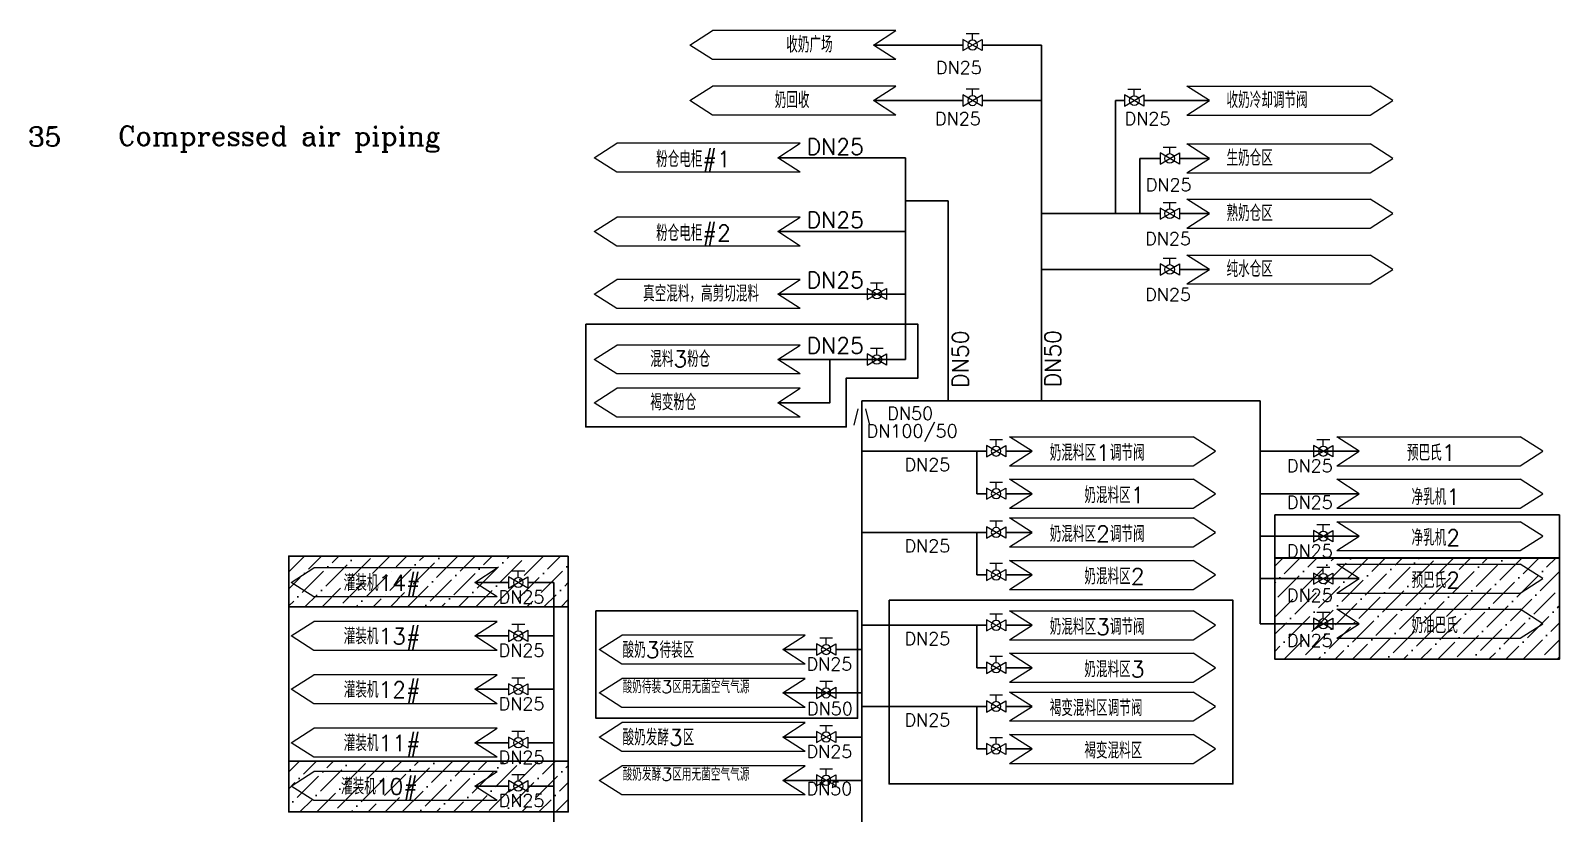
# Model space of a CAD drawing. Header units: inches. Extents: x 13397 to 13888, y 19124 to 19619.
# Drawn here: x 13413 to 13888, y 19376.1 to 19619.2 of the extents above; entities that cross this region are included whole.
import ezdxf

# ---------------------------------------------------------------- set-up
doc = ezdxf.new("R2010")
doc.units = ezdxf.units.IN
doc.header["$MEASUREMENT"] = 0
doc.layers.add('31 Equipment', color=7, linetype='Continuous', lineweight=9)
doc.layers.add('43 TXT Chinese', color=7, linetype='Continuous', lineweight=9)
for name, color, linetype in [('Future', 140, 'Continuous'), ('PHASE I', 8, 'Continuous'), ('TUYAUTERIE-EAU UTILITES FROIDE', 142, 'Continuous'), ('TUYAUTERIE-GAZ', 3, 'Continuous'), ('TXT_FR', 7, 'Continuous')]:
    doc.layers.add(name, color=color, linetype=linetype)
doc.styles.add('ROMANC', font='romanc')
doc.styles.add('USER1', font='TXT.SHX', dxfattribs={"bigfont": 'gbcbig.shx'})

# ---------------------------------------------------------------- blocks, each defined once
blk = doc.blocks.new('A$C4A082EF0')
at = {"layer": '31 Equipment'}
for p, q in [((-6, 1.734), (-6, -1.734)), ((-6, -1.734), (0, 1.734)), ((0, -1.734), (-6, 1.734)), ((-5, 3.5), (-1, 3.5)), ((-3, 1.5), (-3, 3.5)), ((0, 1.734), (0, -1.734))]:
    blk.add_line(p, q, dxfattribs=at)
blk.add_circle((-3, 0), 1.5, dxfattribs=at)

msp = doc.modelspace()

# ---------------------------------------------------------------- hatches: boundary and pattern name
at = {"layer": 'Future'}
h = msp.add_hatch(dxfattribs=at)
h.set_pattern_fill('ANSI36', color=4, scale=30)
h.set_pattern_definition([(45, (126.472, 91.5953), (1.9887378, 7.2920387), [9.375, -1.875, 0, -1.875])])
h.paths.add_polyline_path([(13580.08, 19456), (13493.26, 19456), (13493.26, 19440.23), (13580.08, 19440.23)])
h = msp.add_hatch(dxfattribs=at)
h.set_pattern_fill('ANSI36', color=4, scale=30)
h.paths.add_polyline_path([(13888.01, 19455.49), (13799.6, 19455.49), (13799.6, 19423.96), (13888.01, 19423.96)])
h = msp.add_hatch(dxfattribs=at)
h.set_pattern_fill('ANSI36', color=4, scale=30)
h.set_pattern_definition([(45, (124.884, 27.919), (1.9887378, 7.2920387), [9.375, -1.875, 0, -1.875])])
h.paths.add_polyline_path([(13580.08, 19392.32), (13493.26, 19392.32), (13493.26, 19376.55), (13580.08, 19376.55)])

# ---------------------------------------------------------------- linework, layer by layer
at = {"layer": '31 Equipment'}
for p, q in [((13617.86, 19614.75), (13624.86, 19619.24)), ((13681.87, 19619.24), (13624.86, 19619.24)), ((13674.86, 19614.75), (13681.87, 19619.24)), ((13624.86, 19610.26), (13617.86, 19614.75)), ((13681.87, 19610.26), (13674.86, 19614.75)), ((13681.87, 19610.26), (13624.86, 19610.26)), ((13617.86, 19597.5), (13624.86, 19601.99)), ((13681.87, 19601.99), (13624.86, 19601.99)), ((13674.86, 19597.5), (13681.87, 19601.99)), ((13772.25, 19601.99), (13829.25, 19601.99)), ((13779.25, 19597.5), (13772.25, 19601.99)), ((13836.26, 19597.5), (13829.25, 19601.99)), ((13624.86, 19593.01), (13617.86, 19597.5)), ((13681.87, 19593.01), (13624.86, 19593.01)), ((13681.87, 19593.01), (13674.86, 19597.5)), ((13772.25, 19593.01), (13779.25, 19597.5)), ((13772.25, 19593.01), (13829.25, 19593.01)), ((13829.25, 19593.01), (13836.26, 19597.5)), ((13588.16, 19579.76), (13595.17, 19584.25)), ((13652.17, 19584.25), (13595.17, 19584.25)), ((13645.17, 19579.76), (13652.17, 19584.25)), ((13772.25, 19584.02), (13829.25, 19584.02)), ((13779.25, 19579.52), (13772.25, 19584.02)), ((13836.26, 19579.52), (13829.25, 19584.02)), ((13595.17, 19575.27), (13588.16, 19579.76)), ((13652.17, 19575.27), (13645.17, 19579.76)), ((13772.25, 19575.03), (13779.25, 19579.52)), ((13829.25, 19575.03), (13836.26, 19579.52)), ((13652.17, 19575.27), (13595.17, 19575.27)), ((13772.25, 19575.03), (13829.25, 19575.03)), ((13772.25, 19566.86), (13829.25, 19566.86)), ((13779.25, 19562.37), (13772.25, 19566.86)), ((13836.26, 19562.37), (13829.25, 19566.86)), ((13588.16, 19556.81), (13595.17, 19561.31)), ((13652.17, 19561.31), (13595.17, 19561.31)), ((13645.17, 19556.81), (13652.17, 19561.31)), ((13772.25, 19557.87), (13779.25, 19562.37)), ((13829.25, 19557.87), (13836.26, 19562.37)), ((13595.17, 19552.32), (13588.16, 19556.81)), ((13652.17, 19552.32), (13645.17, 19556.81)), ((13772.25, 19557.87), (13829.25, 19557.87)), ((13652.17, 19552.32), (13595.17, 19552.32)), ((13772.25, 19549.53), (13829.25, 19549.53)), ((13779.25, 19545.04), (13772.25, 19549.53)), ((13836.26, 19545.04), (13829.25, 19549.53)), ((13588.16, 19537.41), (13595.17, 19541.9)), ((13652.17, 19541.9), (13595.17, 19541.9)), ((13645.17, 19537.41), (13652.17, 19541.9)), ((13772.25, 19540.55), (13779.25, 19545.04)), ((13829.25, 19540.55), (13836.26, 19545.04)), ((13595.17, 19532.91), (13588.16, 19537.41)), ((13652.17, 19532.91), (13645.17, 19537.41)), ((13772.25, 19540.55), (13829.25, 19540.55)), ((13652.17, 19532.91), (13595.17, 19532.91)), ((13588.16, 19517.07), (13595.17, 19521.56)), ((13595.17, 19512.58), (13588.16, 19517.07)), ((13652.17, 19521.56), (13595.17, 19521.56)), ((13645.17, 19517.07), (13652.17, 19521.56)), ((13652.17, 19512.58), (13645.17, 19517.07)), ((13652.17, 19512.58), (13595.17, 19512.58)), ((13588.16, 19503.65), (13595.17, 19508.14)), ((13652.17, 19508.14), (13595.17, 19508.14)), ((13645.17, 19503.65), (13652.17, 19508.14)), ((13595.17, 19499.15), (13588.16, 19503.65)), ((13652.17, 19499.15), (13645.17, 19503.65)), ((13652.17, 19499.15), (13595.17, 19499.15)), ((13717.19, 19493.07), (13774.19, 19493.07)), ((13724.19, 19488.58), (13717.19, 19493.07)), ((13717.19, 19484.08), (13724.19, 19488.58)), ((13781.2, 19488.57), (13774.19, 19493.07)), ((13774.19, 19484.08), (13781.2, 19488.57)), ((13818.84, 19493.07), (13875.84, 19493.07)), ((13825.84, 19488.58), (13818.84, 19493.07)), ((13818.84, 19484.08), (13825.84, 19488.58)), ((13882.84, 19488.57), (13875.84, 19493.07)), ((13875.84, 19484.08), (13882.84, 19488.57)), ((13717.19, 19484.08), (13774.19, 19484.08)), ((13818.84, 19484.08), (13875.84, 19484.08)), ((13717.19, 19479.88), (13774.19, 19479.87)), ((13724.19, 19475.38), (13717.19, 19479.88)), ((13781.2, 19475.38), (13774.19, 19479.87)), ((13818.84, 19479.88), (13875.84, 19479.87)), ((13825.84, 19475.38), (13818.84, 19479.88)), ((13882.84, 19475.38), (13875.84, 19479.87)), ((13717.19, 19470.89), (13724.19, 19475.38)), ((13774.19, 19470.89), (13781.2, 19475.38)), ((13818.84, 19470.89), (13825.84, 19475.38)), ((13875.84, 19470.89), (13882.84, 19475.38)), ((13717.19, 19470.89), (13774.19, 19470.89)), ((13818.84, 19470.89), (13875.84, 19470.89)), ((13717.19, 19467.84), (13774.19, 19467.84)), ((13724.19, 19463.34), (13717.19, 19467.84)), ((13781.2, 19463.34), (13774.19, 19467.84)), ((13818.83, 19466.68), (13875.84, 19466.68)), ((13825.84, 19462.19), (13818.83, 19466.68)), ((13882.84, 19462.19), (13875.84, 19466.68)), ((13717.19, 19458.85), (13724.19, 19463.34)), ((13774.19, 19458.85), (13781.2, 19463.34)), ((13818.83, 19457.7), (13825.84, 19462.19)), ((13875.84, 19457.69), (13882.84, 19462.19)), ((13717.19, 19458.85), (13774.19, 19458.85)), ((13818.83, 19457.7), (13875.84, 19457.69)), ((13494.03, 19447.81), (13501.03, 19452.31)), ((13558.04, 19452.31), (13501.03, 19452.31)), ((13551.03, 19447.81), (13558.04, 19452.31)), ((13717.19, 19454.65), (13774.19, 19454.64)), ((13724.19, 19450.15), (13717.19, 19454.65)), ((13781.2, 19450.15), (13774.19, 19454.64)), ((13818.83, 19453.49), (13875.84, 19453.49)), ((13825.84, 19449), (13818.83, 19453.49)), ((13882.84, 19449), (13875.84, 19453.49)), ((13501.03, 19443.32), (13494.03, 19447.81)), ((13558.04, 19443.32), (13551.03, 19447.81)), ((13717.19, 19445.66), (13724.19, 19450.15)), ((13774.19, 19445.66), (13781.2, 19450.15)), ((13818.83, 19444.51), (13825.84, 19449)), ((13875.84, 19444.5), (13882.84, 19449)), ((13558.04, 19443.32), (13501.03, 19443.32)), ((13717.19, 19445.66), (13774.19, 19445.66)), ((13818.83, 19444.51), (13875.84, 19444.5)), ((13717.19, 19439), (13774.19, 19439)), ((13724.19, 19434.51), (13717.19, 19439)), ((13781.2, 19434.5), (13774.19, 19439)), ((13818.83, 19439.47), (13875.84, 19439.47)), ((13825.84, 19434.98), (13818.83, 19439.47)), ((13882.84, 19434.97), (13875.84, 19439.47)), ((13494.03, 19431.21), (13501.03, 19435.71)), ((13558.04, 19435.71), (13501.03, 19435.71)), ((13551.03, 19431.21), (13558.04, 19435.71)), ((13717.19, 19430.01), (13724.19, 19434.51)), ((13774.19, 19430.01), (13781.2, 19434.5)), ((13818.83, 19430.48), (13825.84, 19434.98)), ((13875.84, 19430.48), (13882.84, 19434.97)), ((13501.03, 19426.72), (13494.03, 19431.21)), ((13558.04, 19426.72), (13551.03, 19431.21)), ((13589.68, 19426.97), (13596.69, 19431.46)), ((13596.69, 19422.47), (13589.68, 19426.97)), ((13653.69, 19431.46), (13596.69, 19431.46)), ((13646.69, 19426.97), (13653.69, 19431.46)), ((13653.69, 19422.47), (13646.69, 19426.97)), ((13717.19, 19430.01), (13774.19, 19430.01)), ((13818.83, 19430.48), (13875.84, 19430.48)), ((13558.04, 19426.72), (13501.03, 19426.72)), ((13653.69, 19422.47), (13596.69, 19422.47)), ((13717.19, 19425.81), (13774.19, 19425.81)), ((13724.19, 19421.31), (13717.19, 19425.81)), ((13781.2, 19421.31), (13774.19, 19425.81)), ((13494.03, 19414.62), (13501.03, 19419.11)), ((13558.04, 19419.11), (13501.03, 19419.11)), ((13551.03, 19414.62), (13558.04, 19419.11)), ((13589.68, 19413.5), (13596.69, 19417.99)), ((13653.69, 19417.99), (13596.69, 19417.99)), ((13646.69, 19413.5), (13653.69, 19417.99)), ((13717.19, 19416.82), (13724.19, 19421.31)), ((13774.19, 19416.82), (13781.2, 19421.31)), ((13501.03, 19410.12), (13494.03, 19414.62)), ((13558.04, 19410.12), (13551.03, 19414.62)), ((13596.69, 19409.01), (13589.68, 19413.5)), ((13653.69, 19409.01), (13646.69, 19413.5)), ((13717.19, 19416.82), (13774.19, 19416.82)), ((13717.19, 19413.77), (13774.19, 19413.77)), ((13724.19, 19409.28), (13717.19, 19413.77)), ((13781.2, 19409.27), (13774.19, 19413.77)), ((13558.04, 19410.12), (13501.03, 19410.12)), ((13653.69, 19409.01), (13596.69, 19409.01)), ((13717.19, 19404.78), (13724.19, 19409.28)), ((13774.19, 19404.78), (13781.2, 19409.27)), ((13589.68, 19399.8), (13596.69, 19404.29)), ((13653.69, 19404.29), (13596.69, 19404.29)), ((13646.69, 19399.8), (13653.69, 19404.29)), ((13717.19, 19404.78), (13774.19, 19404.78)), ((13494.03, 19398.02), (13501.03, 19402.51)), ((13558.04, 19402.51), (13501.03, 19402.51)), ((13551.03, 19398.02), (13558.04, 19402.51)), ((13596.69, 19395.3), (13589.68, 19399.8)), ((13653.69, 19395.3), (13646.69, 19399.8)), ((13717.19, 19400.58), (13774.19, 19400.57)), ((13724.19, 19396.08), (13717.19, 19400.58)), ((13781.2, 19396.08), (13774.19, 19400.57)), ((13501.03, 19393.52), (13494.03, 19398.02)), ((13558.04, 19393.52), (13501.03, 19393.52)), ((13558.04, 19393.52), (13551.03, 19398.02)), ((13653.69, 19395.3), (13596.69, 19395.3)), ((13717.19, 19391.59), (13724.19, 19396.08)), ((13774.19, 19391.59), (13781.2, 19396.08)), ((13494.03, 19384.55), (13501.03, 19389.04)), ((13558.04, 19389.04), (13501.03, 19389.04)), ((13551.03, 19384.55), (13558.04, 19389.04)), ((13589.68, 19386.33), (13596.69, 19390.82)), ((13653.69, 19390.82), (13596.69, 19390.82)), ((13646.69, 19386.33), (13653.69, 19390.82)), ((13717.19, 19391.59), (13774.19, 19391.59)), ((13501.03, 19380.06), (13494.03, 19384.55)), ((13558.04, 19380.06), (13551.03, 19384.55)), ((13596.69, 19381.84), (13589.68, 19386.33)), ((13653.69, 19381.84), (13646.69, 19386.33)), ((13558.04, 19380.06), (13501.03, 19380.06)), ((13653.69, 19381.84), (13596.69, 19381.84))]:
    msp.add_line(p, q, dxfattribs=at)
at = {"layer": '31 Equipment', "color": 7}
for p, q in [((13670.05, 19501.71), (13668.8, 19496.71)), ((13673.8, 19496.71), (13672.55, 19501.71))]:
    msp.add_line(p, q, dxfattribs=at)
at = {"layer": 'Future', "color": 4}
for points in [[(13580.08, 19456), (13493.26, 19456), (13493.26, 19440.23), (13580.08, 19440.23)], [(13888.01, 19455.49), (13799.6, 19455.49), (13799.6, 19423.96), (13888.01, 19423.96)], [(13580.08, 19392.32), (13493.26, 19392.32), (13493.26, 19376.55), (13580.08, 19376.55)]]:
    msp.add_lwpolyline(points, close=True, dxfattribs=at)
at = {"layer": 'PHASE I'}
msp.add_lwpolyline([(13585.52, 19528), (13688.69, 19528), (13688.69, 19511.32), (13666.44, 19511.32), (13666.44, 19496.15), (13585.52, 19496.15), (13585.52, 19528)], dxfattribs=at)
for points in [[(13799.6, 19468.79), (13888.01, 19468.79), (13888.01, 19455.33), (13799.6, 19455.33)], [(13679.77, 19442.27), (13786.55, 19442.27), (13786.55, 19385.24), (13679.77, 19385.24)], [(13493.26, 19440.23), (13580.08, 19440.23), (13580.08, 19392.32), (13493.26, 19392.32)], [(13588.66, 19439.01), (13669.97, 19439.01), (13669.97, 19405.61), (13588.66, 19405.61)]]:
    msp.add_lwpolyline(points, close=True, dxfattribs=at)
at = {"layer": 'TUYAUTERIE-GAZ'}
for p, q in [((13702.69, 19614.75), (13674.86, 19614.75)), ((13727.06, 19614.75), (13708.69, 19614.75)), ((13727.06, 19614.75), (13727.06, 19504.21)), ((13702.69, 19597.5), (13674.86, 19597.5)), ((13727.06, 19597.5), (13708.69, 19597.5)), ((13750.05, 19597.5), (13752.92, 19597.5)), ((13750.05, 19597.5), (13750.05, 19562.37)), ((13758.92, 19597.5), (13779.25, 19597.5)), ((13684.83, 19579.76), (13645.17, 19579.76)), ((13684.83, 19517.07), (13684.83, 19579.76)), ((13757.69, 19562.37), (13757.69, 19579.52)), ((13757.69, 19579.52), (13763.95, 19579.52)), ((13769.95, 19579.52), (13779.25, 19579.52)), ((13698.11, 19566.32), (13684.83, 19566.32)), ((13698.11, 19504.21), (13698.11, 19566.32)), ((13727.06, 19562.37), (13763.95, 19562.37)), ((13769.95, 19562.37), (13779.25, 19562.37)), ((13684.83, 19556.81), (13645.17, 19556.81)), ((13727.06, 19545.04), (13763.95, 19545.04)), ((13769.95, 19545.04), (13779.25, 19545.04)), ((13684.83, 19537.41), (13645.17, 19537.41)), ((13684.83, 19517.07), (13645.17, 19517.07)), ((13671.25, 19252.68), (13671.25, 19504.21)), ((13671.25, 19504.21), (13795.08, 19504.21)), ((13795.08, 19504.21), (13795.08, 19434.98)), ((13710.01, 19488.58), (13671.25, 19488.58)), ((13707.06, 19475.38), (13707.06, 19488.58)), ((13724.19, 19488.58), (13716.01, 19488.58)), ((13823.29, 19488.58), (13795.08, 19488.58)), ((13825.84, 19488.58), (13817.65, 19488.58)), ((13710.01, 19475.38), (13707.06, 19475.38)), ((13724.19, 19475.38), (13716.01, 19475.38)), ((13823.29, 19475.38), (13795.08, 19475.39)), ((13825.84, 19475.38), (13811.65, 19475.38)), ((13710.01, 19463.35), (13671.25, 19463.35)), ((13707.06, 19450.15), (13707.06, 19463.35)), ((13724.19, 19463.34), (13716.01, 19463.35)), ((13823.29, 19462.19), (13795.08, 19462.19)), ((13825.84, 19462.19), (13811.65, 19462.19)), ((13561.55, 19447.81), (13551.03, 19447.81)), ((13567.55, 19447.81), (13575.6, 19447.81)), ((13575.6, 19447.81), (13575.6, 19260.21)), ((13710.01, 19450.15), (13707.06, 19450.15)), ((13724.19, 19450.15), (13716.01, 19450.15)), ((13823.29, 19449), (13795.08, 19449)), ((13825.84, 19449), (13817.65, 19449)), ((13710.01, 19434.51), (13671.25, 19434.51)), ((13707.06, 19421.32), (13707.06, 19434.51)), ((13724.19, 19434.51), (13716.01, 19434.51)), ((13823.29, 19434.98), (13795.08, 19434.98)), ((13825.84, 19434.98), (13817.65, 19434.98)), ((13561.55, 19431.21), (13551.03, 19431.21)), ((13567.55, 19431.21), (13575.6, 19431.21)), ((13657.2, 19426.97), (13646.69, 19426.97)), ((13663.2, 19426.97), (13671.25, 19426.97)), ((13710.01, 19421.31), (13707.06, 19421.32)), ((13724.19, 19421.31), (13716.01, 19421.31)), ((13561.55, 19414.62), (13551.03, 19414.62)), ((13567.55, 19414.62), (13575.6, 19414.62)), ((13671.25, 19413.5), (13646.69, 19413.5)), ((13710.01, 19409.28), (13671.25, 19409.28)), ((13707.06, 19396.08), (13707.06, 19409.28)), ((13724.19, 19409.28), (13716.01, 19409.28)), ((13657.2, 19399.8), (13646.69, 19399.8)), ((13663.2, 19399.8), (13671.25, 19399.8)), ((13561.55, 19398.02), (13551.03, 19398.02)), ((13567.55, 19398.02), (13575.6, 19398.02)), ((13710.01, 19396.08), (13707.06, 19396.08)), ((13724.19, 19396.08), (13716.01, 19396.08)), ((13561.55, 19384.55), (13551.03, 19384.55)), ((13567.55, 19384.55), (13575.6, 19384.55)), ((13671.25, 19386.33), (13646.69, 19386.33))]:
    msp.add_line(p, q, dxfattribs=at)
msp.add_lwpolyline([(13645.17, 19503.65), (13661.39, 19503.65), (13661.39, 19517.07)], dxfattribs=at)

# ---------------------------------------------------------------- block references
at = {"layer": 'TUYAUTERIE-EAU UTILITES FROIDE', "xscale": -1, "rotation": 359.9970121516507}
for p in [(13710.01, 19488.58), (13811.65, 19488.58), (13710.01, 19475.38), (13710.01, 19463.35), (13811.65, 19462.19), (13710.01, 19450.15), (13811.65, 19449), (13710.01, 19434.51), (13811.65, 19434.98), (13710.01, 19421.31), (13710.01, 19409.28), (13710.01, 19396.08)]:
    msp.add_blockref('A$C4A082EF0', p, dxfattribs=at)
at = {"layer": 'TUYAUTERIE-EAU UTILITES FROIDE', "xscale": -1}
for p in [(13561.55, 19447.81), (13561.55, 19431.21), (13657.2, 19426.97), (13561.55, 19414.62), (13657.2, 19413.5), (13657.2, 19399.8), (13561.55, 19398.02), (13657.2, 19386.33), (13561.55, 19384.55)]:
    msp.add_blockref('A$C4A082EF0', p, dxfattribs=at)
at = {"layer": 'TUYAUTERIE-GAZ', "xscale": -1}
msp.add_blockref('A$C4A082EF0', (13702.69, 19614.75), dxfattribs=at)
at = {"layer": 'TUYAUTERIE-GAZ', "xscale": -1, "rotation": 359.9999352434605}
msp.add_blockref('A$C4A082EF0', (13702.69, 19597.5), dxfattribs=at)
at = {"layer": 'TUYAUTERIE-GAZ'}
for p in [(13758.92, 19597.5), (13769.95, 19579.52), (13769.95, 19562.37), (13769.95, 19545.04), (13678.95, 19537.41), (13678.95, 19517.07)]:
    msp.add_blockref('A$C4A082EF0', p, dxfattribs=at)

# ---------------------------------------------------------------- texts
at = {"layer": '43 TXT Chinese', "style": 'USER1'}
for s, height, p in [('收奶广场', 5, (13647.8, 19612.4)), ('收奶冷却调节阀', 5, (13784.58, 19595.15)), ('粉仓电柜#1', 5, (13607.38, 19576.79)), ('生奶仓区', 5, (13784.58, 19577.18)), ('熟奶仓区', 5, (13784.58, 19560.02)), ('粉仓电柜#2', 5, (13607.38, 19553.85)), ('纯水仓区', 5, (13784.58, 19542.69)), ('真空混料，高剪切混料', 5, (13603.33, 19535.06)), ('混料3粉仓', 5, (13605.54, 19514.72)), ('褐变粉仓', 5, (13605.54, 19501.3)), ('灌装机14#', 5, (13510.31, 19445.2)), ('灌装机13#', 5, (13510.31, 19428.6)), ('酸奶3待装区', 5, (13596.95, 19424.35)), ('灌装机12#', 5, (13510.31, 19412)), ('酸奶待装3区用无菌空气气源', 4, (13596.95, 19413.39)), ('灌装机11#', 5, (13510.31, 19395.41)), ('酸奶发酵3区', 5, (13596.95, 19397.18)), ('酸奶发酵3区用无菌空气气源', 4, (13596.95, 19386.22)), ('灌装机10#', 5, (13509.48, 19381.94))]:
    msp.add_text(s, height=height, dxfattribs=at).set_placement(p)
for s, height, rotation, p in [('DN25', 4, 0.0002, (13694.29, 19605.77)), ('奶回收', 5, 359.9999, (13644.22, 19595.15)), ('DN25', 4, 0.0001, (13694.02, 19589.89)), ('DN25', 4, 359.9998, (13752.92, 19589.89)), ('DN25', 5, 359.9998, (13654.13, 19580.68)), ('DN25', 4, 359.9998, (13759.49, 19569.34)), ('DN25', 5, 359.9998, (13654.13, 19557.97)), ('DN25', 4, 359.9998, (13759.31, 19552.58)), ('DN25', 5, 359.9998, (13654.13, 19539.27)), ('DN25', 4, 359.9998, (13759.31, 19535.26)), ('DN25', 5, 359.9998, (13654.13, 19518.93)), ('DN50', 5, 89.9998, (13704.4, 19508.28)), ('DN50', 5, 89.9998, (13733.12, 19508.43)), ('DN50', 4, 359.9998, (13679.19, 19498.35)), ('DN100/50', 4, 359.9998, (13672.77, 19492.83)), ('奶混料区1调节阀', 5, 359.997, (13729.66, 19485.61)), ('预巴氏1', 5, 359.997, (13840.66, 19485.61)), ('DN25', 4, 359.9998, (13684.53, 19482.41)), ('DN25', 4, 359.9998, (13803.34, 19482.05)), ('奶混料区1', 5, 359.997, (13740.42, 19472.42)), ('DN25', 4, 359.9998, (13803.34, 19470.67)), ('净乳机1', 5, 359.997, (13842.06, 19471.88)), ('奶混料区2调节阀', 5, 359.997, (13729.66, 19460.38)), ('净乳机2', 5, 359.997, (13842.06, 19459.22)), ('DN25', 4, 359.9998, (13684.53, 19457.18)), ('DN25', 4, 359.9998, (13803.34, 19455.57)), ('奶混料区2', 5, 359.997, (13740.42, 19447.19)), ('预巴氏2', 5, 359.997, (13842.06, 19446.03)), ('DN25', 4, 359.9998, (13803.34, 19441.81)), ('DN25', 4, 359.9998, (13558.44, 19441.32)), ('奶混料区3调节阀', 5, 359.997, (13729.66, 19431.54)), ('奶油巴氏', 5, 359.997, (13842.06, 19432.01)), ('DN25', 4, 359.9998, (13684.53, 19428.34)), ('DN25', 4, 359.9998, (13803.34, 19427.79)), ('DN25', 4, 359.9998, (13558.44, 19424.72)), ('DN25', 4, 359.9998, (13654.09, 19420.47)), ('奶混料区3', 5, 359.997, (13740.42, 19418.35)), ('DN25', 4, 359.9998, (13558.44, 19408.12)), ('DN50', 4, 359.9998, (13654.26, 19406.61)), ('褐变混料区调节阀', 5, 359.997, (13729.66, 19406.31)), ('DN25', 4, 359.9998, (13684.53, 19403.11)), ('褐变混料区', 5, 359.997, (13740.42, 19393.12)), ('DN25', 4, 359.9998, (13558.44, 19391.52)), ('DN25', 4, 359.9998, (13654.09, 19393.3)), ('DN50', 4, 359.9998, (13654.09, 19381.77)), ('DN25', 4, 359.9998, (13558.44, 19378.06))]:
    msp.add_text(s, height=height, rotation=rotation, dxfattribs=at).set_placement(p)
at = {"layer": 'TXT_FR', "style": 'ROMANC'}
for s, p in [('35', (13412.26, 19583.31)), ('Compressed air piping', (13440.2, 19583.53))]:
    msp.add_text(s, height=6, dxfattribs=at).set_placement(p)

doc.saveas('drawing.dxf')
